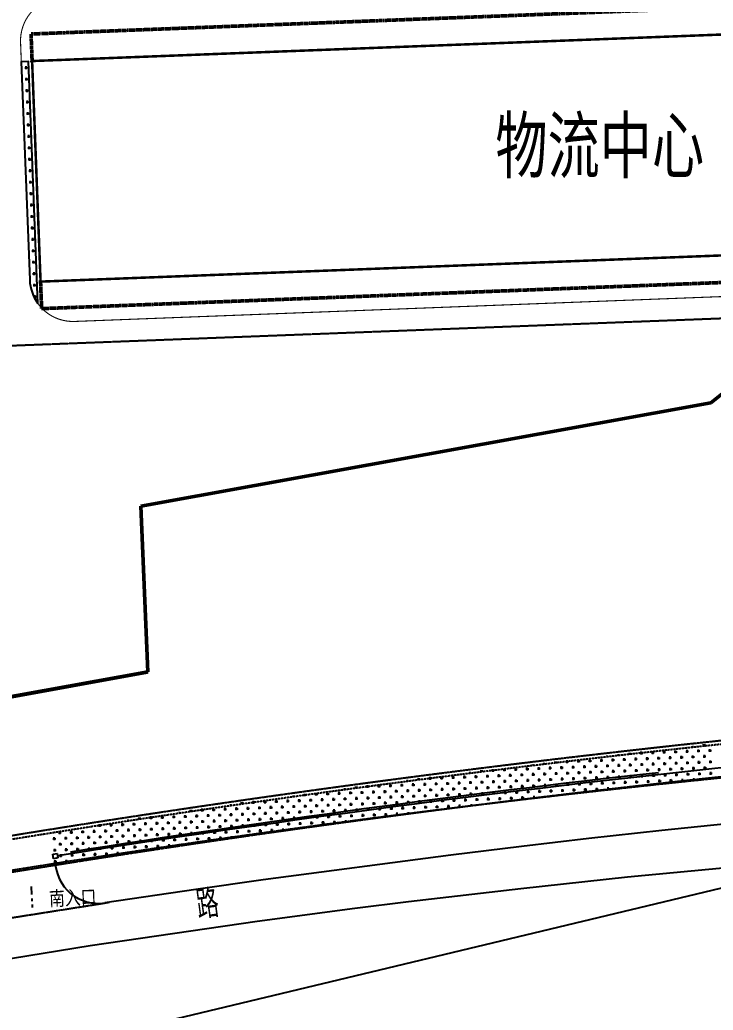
# Model space of a CAD drawing. Extents: x 60102 to 11003895, y 103457 to 3214550.
# Drawn here: x 10650390 to 10842610, y 2616263 to 2890856 of the extents above; entities that cross this region are included whole.
import ezdxf

# ---------------------------------------------------------------- set-up
doc = ezdxf.new("R2010")
doc.units = 0
doc.header["$LTSCALE"] = 10
for name, pattern in [('ACAD_ISO04W100', [30.5, 24, -3, 0.5, -3]), ('CENTER', [50.8, 31.75, -6.35, 6.35, -6.35]), ('DASH', [0.35, 0.25, -0.1])]:
    doc.linetypes.add(name, pattern=pattern)
doc.layers.get('0').update_dxf_attribs({"linetype": 'CONTINUOUS', "lineweight": 0})
for name, color, linetype in [('0-中心线', 1, 'CENTER'), ('0-围墙', 5, 'FENCELINE2'), ('0-已建建筑', 7, 'CONTINUOUS'), ('0-护坡', 47, 'CONTINUOUS'), ('0-文字', 7, 'CONTINUOUS'), ('0-新建建筑', 1, 'CONTINUOUS'), ('0-新建道路', 4, 'CONTINUOUS'), ('0-用地红线', 1, 'CENTER'), ('0-绿化', 3, 'CONTINUOUS'), ('0-绿化线', 86, 'CONTINUOUS'), ('0-道路', 4, 'CONTINUOUS'), ('01', 7, 'CONTINUOUS'), ('DIM_COOR', 3, 'CONTINUOUS'), ('TX-标注文字', 7, 'CONTINUOUS'), ('ZW-道路-缘石', 7, 'CONTINUOUS'), ('看线', 7, 'CONTINUOUS'), ('道路名称', 7, 'CONTINUOUS'), ('道路红线', 20, 'CONTINUOUS')]:
    doc.layers.add(name, color=color, linetype=linetype)
doc.styles.add('-黑体', font='', dxfattribs={"width": 0.8})
doc.styles.get("Standard").update_dxf_attribs({"font": 'isocp.shx', "width": 0.707, "height": 10, "bigfont": 'intecad.shx'})
doc.styles.get('-黑体').set_extended_font_data('SimHei')
doc.linetypes.add('FENCELINE2', pattern='A,0.25,-0.1,[132,ltypeshp.shx,S=0.1,R=0,X=-0.1,Y=0],-0.1,1', length=1.45)

msp = doc.modelspace()

# ---------------------------------------------------------------- hatches: boundary and pattern name
at = {"layer": '0-绿化'}
h = msp.add_hatch(dxfattribs=at)
h.set_pattern_fill('CROSS', color=0, scale=999.999997, angle=2.2, style=0)
h.set_pattern_definition([(2.2, (-47030209.2, -103389953.5), (1525.389227, 1647.270533), [793.749997, -2381.24999]), (92.2, (-47029797.3, -103390334.8), (-1647.270522, 1525.38924), [793.750003, -2381.25001])])
edge = h.paths.add_edge_path()
edge.add_line((10655380.802, 2812202.521), (10652803.704, 2879286.288))
edge.add_line((10652803.704, 2879286.288), (10650805.178, 2879209.512))
edge.add_line((10650805.178, 2879209.512), (10653127.641, 2818754.105))
edge.add_arc((10665118.796, 2819214.759), 12000, 182.19999988, 215.75730964)

# ---------------------------------------------------------------- linework, layer by layer
at = {"color": 0, "lineweight": 50}
for p, q in [((10841984.441, 2784620.638), (10872095.744, 2809152.734)), ((10683900.294, 2755971.972), (10841984.441, 2784620.638)), ((10685864.407, 2710046.266), (10683900.294, 2755971.972)), ((10409721.809, 2660644.942), (10685864.407, 2710046.266))]:
    msp.add_line(p, q, dxfattribs=at)
at = {"layer": '0-中心线', "color": 0, "linetype": 'ACAD_ISO04W100', "ltscale": 0.2}
msp.add_line((10647823.044, 2800537.046), (10951798.822, 2812214.618), dxfattribs=at)
at = {"layer": '0-围墙', "color": 0, "ltscale": 0.2}
msp.add_arc((11215445.247, -820012.356), 3522999.988, 95.561381835, 99.056913544, dxfattribs=at)
at = {"layer": '0-已建建筑', "color": 0, "linetype": 'Continuous'}
for p, q in [((10659501.956, 2659528.995), (10660760.051, 2659735.927)), ((10659708.888, 2658270.899), (10659501.956, 2659528.995)), ((10660966.983, 2658477.831), (10659708.888, 2658270.899)), ((10660760.051, 2659735.927), (10660966.983, 2658477.831))]:
    msp.add_line(p, q, dxfattribs=at)
at = {"layer": '0-护坡', "color": 0, "const_width": 0.01}
msp.add_lwpolyline([(10827407.669, 2682116.587, -0.0032698965), (10873245.673, 2686884.922), (10923073.83, 2734882.544), (10963290.254, 2758174.951), (10960695.098, 2825728.786)], format="xyb", dxfattribs=at)
at = {"layer": '0-护坡', "color": 0}
msp.add_arc((11218270.983, -822152.493), 3525999.988, 96.364418279, 99.037389254, dxfattribs=at)
at = {"layer": '0-文字', "color": 0}
for p, q in [((10653584.058, 2650573.596), (10653670.076, 2648334.506)), ((10653711.03, 2647268.426), (10653741.746, 2646468.865)), ((10653776.762, 2645557.366), (10653807.479, 2644757.805))]:
    msp.add_line(p, q, dxfattribs=at)
at = {"layer": '0-新建建筑', "color": 0, "linetype": 'DASH', "lineweight": 50, "ltscale": 15}
for points in [[(10653799.128, 2879424.602), (10653511.22, 2886919.074), (10939500.266, 2897905.665), (10939788.175, 2890411.193)], [(10656148.462, 2818269.711), (10656436.371, 2810775.24), (10942425.417, 2821761.83), (10942137.509, 2829256.302)]]:
    msp.add_lwpolyline(points, dxfattribs=at)
at = {"layer": '0-新建建筑', "color": 0, "lineweight": 50, "ltscale": 0.2, "const_width": 700}
msp.add_lwpolyline([(10653799.128, 2879424.602), (10939788.175, 2890411.193), (10942137.509, 2829256.302), (10656148.462, 2818269.711)], close=True, dxfattribs=at)
at = {"layer": '0-新建道路', "color": 0, "linetype": 'Continuous', "const_width": 300}
msp.add_lwpolyline([(10653127.641, 2818754.105, 0.4142135624), (10665579.449, 2807223.604), (10933581.763, 2817519.214, 0.4142135624), (10945112.264, 2829971.023), (10942582.124, 2895832.413, 0.4142135624), (10930130.316, 2907362.914), (10662128.003, 2897067.304, 0.4142135624), (10650597.501, 2884615.495), (10653127.641, 2818754.105)], format="xyb", dxfattribs=at)
at = {"layer": '0-新建道路', "color": 0, "linetype": 'Continuous', "lineweight": 70, "ltscale": 30, "const_width": 300}
for points in [[(10842079.91, 2784736.335), (10872240.291, 2809270.316), (10872240.291, 2809270.316), (10872240.291, 2809270.316)], [(10684094.984, 2756105.651), (10841984.441, 2784620.638), (10841984.441, 2784620.638), (10841984.441, 2784620.638)], [(10685864.407, 2710046.266), (10683900.294, 2755971.972), (10683900.294, 2755971.972), (10683900.294, 2755971.972)]]:
    msp.add_lwpolyline(points, dxfattribs=at)
at = {"layer": '0-新建道路', "color": 0, "linetype": 'DASH', "ltscale": 30, "const_width": 300}
for points in [[(10683995.761, 2756087.669), (10841984.441, 2784620.638), (10841984.441, 2784620.638), (10841984.441, 2784620.638)], [(10685768.938, 2709930.569), (10683995.761, 2756087.669), (10683995.761, 2756087.669), (10683995.761, 2756087.669)]]:
    msp.add_lwpolyline(points, dxfattribs=at)
at = {"layer": '0-新建道路', "color": 0, "linetype": 'DASH', "ltscale": 30}
for centre, radius, start, end in [((11215760.928, -822817.508), 3532322.556, 95.598764642, 98.895230231), ((11216110.68, -823412.217), 3532964.203, 98.89934277, 101.614975675)]:
    msp.add_arc(centre, radius, start, end, dxfattribs=at)
at = {"layer": '0-用地红线', "color": 0, "linetype": 'DASH', "ltscale": 20}
msp.add_arc((11215445.47, -820013.225), 3530499.988, 95.603747872, 101.615506521, dxfattribs=at)
at = {"layer": '0-用地红线', "color": 0, "linetype": 'ACAD_ISO04W100'}
msp.add_arc((11201689.267, -821709.845), 3520500, 95.325029942, 101.393307918, dxfattribs=at)
at = {"layer": '0-用地红线', "color": 0, "linetype": 'ACAD_ISO04W100', "ltscale": 0.2}
msp.add_arc((11215445.245, -820012.368), 3520500, 95.547228498, 101.615506475, dxfattribs=at)
at = {"layer": '0-绿化', "color": 0}
for p, q in [((10832222.888, 2687517.823), (10832192.418, 2688310.988)), ((10833748.277, 2689165.094), (10833746.937, 2689199.996)), ((10835395.548, 2687639.705), (10835365.078, 2688432.87)), ((10836920.937, 2689286.975), (10836911.108, 2689542.841)), ((10838568.208, 2687761.586), (10838537.737, 2688554.751)), ((10839681.779, 2689790.204), (10840474.944, 2689820.674)), ((10840093.597, 2689408.857), (10840075.389, 2689882.814)), ((10841329.05, 2688264.815), (10842122.215, 2688295.285)), ((10841740.867, 2687883.467), (10841710.397, 2688676.632)), ((10802143.561, 2684773.621), (10802113.091, 2685566.786)), ((10805316.221, 2684895.503), (10805285.751, 2685688.667)), ((10808488.881, 2685017.384), (10808458.41, 2685810.549)), ((10811249.723, 2685520.612), (10812042.888, 2685551.083)), ((10811661.54, 2685139.265), (10811631.07, 2685932.43)), ((10813186.93, 2686786.536), (10813182.515, 2686901.451)), ((10814422.383, 2685642.494), (10815215.547, 2685672.964)), ((10814834.2, 2685261.146), (10814803.73, 2686054.311)), ((10816359.589, 2686908.417), (10816345.968, 2687262.98)), ((10817595.042, 2685764.375), (10818388.207, 2685794.845)), ((10818006.86, 2685383.028), (10817976.39, 2686176.193)), ((10819120.431, 2687411.646), (10819913.596, 2687442.116)), ((10819532.249, 2687030.298), (10819509.532, 2687621.632)), ((10820767.702, 2685886.256), (10821560.867, 2685916.727)), ((10821179.52, 2685504.909), (10821149.049, 2686298.074)), ((10822293.091, 2687533.527), (10823086.256, 2687563.997)), ((10822704.909, 2687152.18), (10822674.439, 2687945.344)), ((10823940.362, 2686008.138), (10824733.527, 2686038.608)), ((10824352.179, 2685626.79), (10824321.709, 2686419.955)), ((10825465.751, 2687655.408), (10826258.916, 2687685.878)), ((10825877.569, 2687274.061), (10825847.098, 2688067.226)), ((10827113.022, 2686130.019), (10827906.186, 2686160.489)), ((10827524.839, 2685748.672), (10827494.369, 2686541.837)), ((10828638.411, 2687777.289), (10829431.576, 2687807.76)), ((10829050.228, 2687395.942), (10829019.758, 2688189.107)), ((10830285.681, 2686251.9), (10831078.846, 2686282.371)), ((10830697.499, 2685870.553), (10830667.029, 2686663.718)), ((10831811.07, 2687899.171), (10832604.235, 2687929.641)), ((10833458.341, 2686373.781), (10834251.506, 2686404.252)), ((10833870.159, 2685992.434), (10833839.688, 2686785.599)), ((10834983.73, 2688021.052), (10835776.895, 2688051.522)), ((10836631.001, 2686495.663), (10837424.166, 2686526.133)), ((10837042.818, 2686114.315), (10837012.348, 2686907.48)), ((10838156.39, 2688142.933), (10838949.555, 2688173.404)), ((10839803.661, 2686617.544), (10840596.825, 2686648.014)), ((10840215.478, 2686236.197), (10840185.008, 2687029.362)), ((10781170.396, 2682776.41), (10781963.561, 2682806.881)), ((10781582.213, 2682395.063), (10781554.062, 2683127.861)), ((10784343.056, 2682898.292), (10785136.22, 2682928.762)), ((10784754.873, 2682516.944), (10784724.403, 2683310.109)), ((10787515.715, 2683020.173), (10788308.88, 2683050.643)), ((10787927.533, 2682638.826), (10787897.063, 2683431.99)), ((10790688.375, 2683142.054), (10791481.54, 2683172.524)), ((10791100.193, 2682760.707), (10791069.722, 2683553.872)), ((10792625.582, 2684407.977), (10792622.762, 2684481.375)), ((10793861.035, 2683263.935), (10794654.2, 2683294.406)), ((10794272.852, 2682882.588), (10794242.382, 2683675.753)), ((10795798.242, 2684529.859), (10795785.497, 2684861.612)), ((10797033.695, 2683385.817), (10797826.859, 2683416.287)), ((10797445.512, 2683004.469), (10797415.042, 2683797.634)), ((10798559.084, 2685033.087), (10799352.249, 2685063.558)), ((10798970.901, 2684651.74), (10798948.342, 2685238.968)), ((10800206.354, 2683507.698), (10800999.519, 2683538.168)), ((10800618.172, 2683126.351), (10800587.702, 2683919.516)), ((10801731.744, 2685154.969), (10802524.908, 2685185.439)), ((10803379.014, 2683629.579), (10804172.179, 2683660.05)), ((10803790.832, 2683248.232), (10803760.361, 2684041.397)), ((10804904.403, 2685276.85), (10805697.568, 2685307.32)), ((10806551.674, 2683751.461), (10807344.839, 2683781.931)), ((10806963.491, 2683370.113), (10806933.021, 2684163.278)), ((10808077.063, 2685398.731), (10808870.228, 2685429.201)), ((10809724.334, 2683873.342), (10810517.498, 2683903.812)), ((10810136.151, 2683491.995), (10810105.681, 2684285.16)), ((10812896.993, 2683995.223), (10813690.158, 2684025.694)), ((10813308.811, 2683613.876), (10813278.341, 2684407.041)), ((10814956.081, 2682088.487), (10814925.611, 2682881.652)), ((10816069.653, 2684117.104), (10816862.818, 2684147.575)), ((10816481.471, 2683735.757), (10816451, 2684528.922)), ((10818128.741, 2682210.368), (10818098.271, 2683003.533)), ((10819242.313, 2684238.986), (10820035.478, 2684269.456)), ((10819654.13, 2683857.638), (10819623.66, 2684650.803)), ((10821301.401, 2682332.249), (10821270.931, 2683125.414)), ((10822414.973, 2684360.867), (10823208.137, 2684391.337)), ((10822826.79, 2683979.52), (10822796.32, 2684772.685)), ((10824062.243, 2682835.478), (10824855.408, 2682865.948)), ((10824474.061, 2682454.131), (10824443.59, 2683247.295)), ((10825587.632, 2684482.748), (10826380.797, 2684513.219)), ((10825999.45, 2684101.401), (10825968.98, 2684894.566)), ((10827234.903, 2682957.359), (10828028.068, 2682987.829)), ((10827646.72, 2682576.012), (10827616.25, 2683369.177)), ((10828760.292, 2684604.63), (10829553.457, 2684635.1)), ((10829172.11, 2684223.282), (10829141.639, 2685016.447)), ((10830407.563, 2683079.24), (10831200.727, 2683109.711)), ((10830819.38, 2682697.893), (10830788.91, 2683491.058)), ((10831932.952, 2684726.511), (10832726.117, 2684756.981)), ((10832344.769, 2684345.164), (10832314.299, 2685138.329)), ((10833580.222, 2683201.122), (10834373.387, 2683231.592)), ((10833992.04, 2682819.774), (10833961.57, 2683612.939)), ((10835105.612, 2684848.392), (10835898.776, 2684878.863)), ((10835517.429, 2684467.045), (10835486.959, 2685260.21)), ((10836752.882, 2683323.003), (10837546.047, 2683353.473)), ((10837164.7, 2682941.656), (10837134.229, 2683734.821)), ((10838278.271, 2684970.274), (10839071.436, 2685000.744)), ((10838690.089, 2684588.926), (10838659.619, 2685382.091)), ((10839925.542, 2683444.884), (10840718.707, 2683475.355)), ((10840337.359, 2683063.537), (10840306.889, 2683856.702)), ((10841450.931, 2685092.155), (10842244.096, 2685122.625)), ((10841862.749, 2684710.808), (10841832.278, 2685503.972)), ((10757848.206, 2679894.623), (10757839.989, 2680108.522)), ((10760609.048, 2680397.852), (10761402.213, 2680428.322)), ((10761020.866, 2680016.505), (10761001.505, 2680520.48)), ((10763781.708, 2680519.733), (10764574.873, 2680550.204)), ((10764193.525, 2680138.386), (10764163.132, 2680929.55)), ((10766954.368, 2680641.615), (10767747.533, 2680672.085)), ((10767366.185, 2680260.267), (10767335.715, 2681053.432)), ((10770127.027, 2680763.496), (10770920.192, 2680793.966)), ((10770538.845, 2680382.149), (10770508.375, 2681175.313)), ((10773299.687, 2680885.377), (10774092.852, 2680915.847)), ((10773711.505, 2680504.03), (10773681.034, 2681297.195)), ((10775236.894, 2682151.3), (10775229.7, 2682338.571)), ((10776472.347, 2681007.258), (10777265.512, 2681037.729)), ((10776884.164, 2680625.911), (10776853.694, 2681419.076)), ((10777997.736, 2682654.529), (10778790.901, 2682684.999)), ((10778409.554, 2682273.182), (10778391.826, 2682734.657)), ((10779645.007, 2681129.14), (10780438.172, 2681159.61)), ((10780056.824, 2680747.792), (10780026.354, 2681540.957)), ((10782817.666, 2681251.021), (10783610.831, 2681281.491)), ((10783229.484, 2680869.674), (10783199.014, 2681662.839)), ((10784876.754, 2679344.284), (10784846.284, 2680137.449)), ((10785990.326, 2681372.902), (10786783.491, 2681403.373)), ((10786402.144, 2680991.555), (10786371.673, 2681784.72)), ((10788049.414, 2679466.166), (10788018.944, 2680259.331)), ((10789162.986, 2681494.784), (10789956.151, 2681525.254)), ((10789574.803, 2681113.436), (10789544.333, 2681906.601)), ((10791222.074, 2679588.047), (10791191.604, 2680381.212)), ((10792335.646, 2681616.665), (10793128.811, 2681647.135)), ((10792747.463, 2681235.318), (10792716.993, 2682028.483)), ((10793982.916, 2680091.276), (10794776.081, 2680121.746)), ((10794394.734, 2679709.928), (10794364.263, 2680503.093)), ((10795508.305, 2681738.546), (10796301.47, 2681769.017)), ((10795920.123, 2681357.199), (10795889.653, 2682150.364)), ((10797155.576, 2680213.157), (10797948.741, 2680243.627)), ((10797567.393, 2679831.81), (10797536.923, 2680624.975)), ((10798680.965, 2681860.427), (10799474.13, 2681890.898)), ((10799092.783, 2681479.08), (10799062.312, 2682272.245)), ((10800328.236, 2680335.038), (10801121.401, 2680365.509)), ((10800740.053, 2679953.691), (10800709.583, 2680746.856)), ((10801853.625, 2681982.309), (10802646.79, 2682012.779)), ((10802265.442, 2681600.961), (10802234.972, 2682394.126)), ((10803500.895, 2680456.92), (10804294.06, 2680487.39)), ((10803912.713, 2680075.572), (10803882.243, 2680868.737)), ((10805026.285, 2682104.19), (10805819.449, 2682134.66)), ((10805438.102, 2681722.843), (10805407.632, 2682516.008)), ((10806673.555, 2680578.801), (10807466.72, 2680609.271)), ((10807085.373, 2680197.454), (10807054.902, 2680990.618)), ((10808198.944, 2682226.071), (10808992.109, 2682256.542)), ((10808610.762, 2681844.724), (10808580.292, 2682637.889)), ((10809846.215, 2680700.682), (10810639.38, 2680731.152)), ((10810258.032, 2680319.335), (10810227.562, 2681112.5)), ((10811371.604, 2682347.953), (10812164.769, 2682378.423)), ((10811783.422, 2681966.605), (10811752.951, 2682759.77)), ((10813018.875, 2680822.563), (10813812.04, 2680853.034)), ((10813430.692, 2680441.216), (10813400.222, 2681234.381)), ((10814544.264, 2682469.834), (10815337.429, 2682500.304)), ((10816191.534, 2680944.445), (10816984.699, 2680974.915)), ((10816603.352, 2680563.097), (10816572.882, 2681356.262)), ((10817716.924, 2682591.715), (10818510.088, 2682622.186)), ((10819364.194, 2681066.326), (10820157.359, 2681096.796)), ((10819776.012, 2680684.979), (10819745.541, 2681478.144)), ((10820889.583, 2682713.597), (10821682.748, 2682744.067)), ((10822536.854, 2681188.207), (10823330.019, 2681218.678)), ((10822948.671, 2680806.86), (10822918.201, 2681600.025)), ((10824595.942, 2679281.471), (10824565.472, 2680074.636)), ((10825709.514, 2681310.089), (10826502.679, 2681340.559)), ((10826121.331, 2680928.741), (10826090.861, 2681721.906)), ((10827765.689, 2679479.165), (10827738.131, 2680196.517)), ((10828882.173, 2681431.97), (10829675.338, 2681462.44)), ((10829293.991, 2681050.623), (10829263.521, 2681843.788)), ((10830929.679, 2679826.723), (10830910.791, 2680318.398)), ((10832054.833, 2681553.851), (10832847.998, 2681584.321)), ((10832466.651, 2681172.504), (10832436.18, 2681965.669)), ((10834093.67, 2680174.281), (10834083.451, 2680440.28)), ((10835227.493, 2681675.732), (10836020.658, 2681706.203)), ((10835639.31, 2681294.385), (10835608.84, 2682087.55)), ((10837257.66, 2680521.839), (10837256.111, 2680562.161)), ((10838400.153, 2681797.614), (10839193.318, 2681828.084)), ((10838811.97, 2681416.266), (10838781.5, 2682209.431)), ((10841572.812, 2681919.495), (10842365.977, 2681949.965)), ((10841984.63, 2681538.148), (10841954.16, 2682331.313)), ((10740459.518, 2677637.946), (10740453.634, 2677791.113)), ((10743220.36, 2678141.175), (10744013.525, 2678171.645)), ((10743632.178, 2677759.828), (10743614.54, 2678218.964)), ((10746393.02, 2678263.056), (10747186.185, 2678293.527)), ((10746804.837, 2677881.709), (10746775.556, 2678643.923)), ((10749565.68, 2678384.938), (10750358.845, 2678415.408)), ((10749977.497, 2678003.59), (10749947.027, 2678796.755)), ((10752738.339, 2678506.819), (10753531.504, 2678537.289)), ((10753150.157, 2678125.472), (10753119.687, 2678918.636)), ((10754797.428, 2676600.082), (10754766.957, 2677393.247)), ((10755910.999, 2678628.7), (10756704.164, 2678659.17)), ((10756322.817, 2678247.353), (10756292.346, 2679040.518)), ((10757970.087, 2676721.964), (10757939.617, 2677515.129)), ((10759083.659, 2678750.581), (10759876.824, 2678781.052)), ((10759495.476, 2678369.234), (10759465.006, 2679162.399)), ((10761142.747, 2676843.845), (10761112.277, 2677637.01)), ((10762256.319, 2678872.463), (10763049.484, 2678902.933)), ((10762668.136, 2678491.115), (10762637.666, 2679284.28)), ((10763903.589, 2677347.073), (10764696.754, 2677377.544)), ((10764315.407, 2676965.726), (10764284.936, 2677758.891)), ((10765428.978, 2678994.344), (10766222.143, 2679024.814)), ((10765840.796, 2678612.997), (10765810.326, 2679406.162)), ((10767076.249, 2677468.955), (10767869.414, 2677499.425)), ((10767488.066, 2677087.607), (10767457.596, 2677880.772)), ((10768601.638, 2679116.225), (10769394.803, 2679146.696)), ((10769013.456, 2678734.878), (10768982.985, 2679528.043)), ((10770248.909, 2677590.836), (10771042.074, 2677621.306)), ((10770660.726, 2677209.489), (10770630.256, 2678002.654)), ((10771774.298, 2679238.107), (10772567.463, 2679268.577)), ((10772186.115, 2678856.759), (10772155.645, 2679649.924)), ((10773421.568, 2677712.717), (10774214.733, 2677743.188)), ((10773833.386, 2677331.37), (10773802.916, 2678124.535)), ((10774946.958, 2679359.988), (10775740.123, 2679390.458)), ((10775358.775, 2678978.641), (10775328.305, 2679771.806)), ((10776594.228, 2677834.599), (10777387.393, 2677865.069)), ((10777006.046, 2677453.251), (10776975.575, 2678246.416)), ((10778119.617, 2679481.869), (10778912.782, 2679512.34)), ((10778531.435, 2679100.522), (10778500.965, 2679893.687)), ((10779766.888, 2677956.48), (10780560.053, 2677986.95)), ((10780178.705, 2677575.133), (10780148.235, 2678368.298)), ((10781292.277, 2679603.75), (10782085.442, 2679634.221)), ((10781704.095, 2679222.403), (10781673.624, 2680015.568)), ((10782939.548, 2678078.361), (10783732.713, 2678108.832)), ((10783351.365, 2677697.014), (10783320.895, 2678490.179)), ((10784464.937, 2679725.632), (10785258.102, 2679756.102)), ((10786112.207, 2678200.243), (10786905.372, 2678230.713)), ((10786524.025, 2677818.895), (10786493.555, 2678612.06)), ((10787637.597, 2679847.513), (10788430.762, 2679877.983)), ((10789284.867, 2678322.124), (10790078.032, 2678352.594)), ((10789696.685, 2677940.777), (10789666.214, 2678733.941)), ((10790810.256, 2679969.394), (10791603.421, 2679999.865)), ((10792457.527, 2678444.005), (10793250.692, 2678474.475)), ((10792869.344, 2678062.658), (10792838.874, 2678855.823)), ((10794516.615, 2676537.269), (10794486.145, 2677330.434)), ((10795630.187, 2678565.886), (10796423.352, 2678596.357)), ((10796042.004, 2678184.539), (10796011.534, 2678977.704)), ((10797689.275, 2676659.15), (10797658.804, 2677452.315)), ((10798802.846, 2678687.768), (10799596.011, 2678718.238)), ((10799214.664, 2678306.42), (10799184.194, 2679099.585)), ((10800861.935, 2676781.031), (10800831.464, 2677574.196)), ((10801975.506, 2678809.649), (10802768.671, 2678840.119)), ((10802387.324, 2678428.302), (10802356.853, 2679221.467)), ((10803622.777, 2677284.26), (10804415.942, 2677314.73)), ((10804034.594, 2676902.912), (10804004.124, 2677696.077)), ((10805148.166, 2678931.53), (10805941.331, 2678962.001)), ((10805559.983, 2678550.183), (10805529.513, 2679343.348)), ((10806795.436, 2677406.141), (10807588.601, 2677436.611)), ((10807203.341, 2677126.649), (10807176.784, 2677817.959)), ((10808320.826, 2679053.412), (10809113.991, 2679083.882)), ((10808732.643, 2678672.064), (10808702.173, 2679465.229)), ((10809968.096, 2677528.022), (10810761.261, 2677558.493)), ((10810366.568, 2677494.074), (10810349.443, 2677939.84)), ((10811493.485, 2679175.293), (10812286.65, 2679205.763)), ((10811905.303, 2678793.946), (10811874.833, 2679587.111)), ((10813529.795, 2677861.499), (10813522.103, 2678061.721)), ((10814666.145, 2679297.174), (10815459.31, 2679327.644)), ((10815077.963, 2678915.827), (10815047.492, 2679708.992)), ((10817838.805, 2679419.055), (10818631.97, 2679449.526)), ((10818250.622, 2679037.708), (10818220.152, 2679830.873)), ((10821011.465, 2679540.937), (10821804.63, 2679571.407)), ((10821423.282, 2679159.589), (10821392.812, 2679952.754)), ((10824184.124, 2679662.818), (10824977.289, 2679693.288)), ((10827356.784, 2679784.699), (10828149.949, 2679815.17)), ((10830529.444, 2679906.581), (10831322.609, 2679937.051)), ((10723070.83, 2675381.269), (10723070.64, 2675386.222)), ((10724718.101, 2673855.88), (10724687.63, 2674649.045)), ((10726243.49, 2675503.151), (10726230.934, 2675829.988)), ((10727890.76, 2673977.761), (10727860.29, 2674770.926)), ((10729004.332, 2676006.379), (10729797.497, 2676036.85)), ((10729416.15, 2675625.032), (10729391.339, 2676270.858)), ((10731063.42, 2674099.643), (10731032.95, 2674892.808)), ((10732176.992, 2676128.261), (10732970.157, 2676158.731)), ((10732588.809, 2675746.913), (10732558.339, 2676540.078)), ((10733824.262, 2674602.871), (10734617.427, 2674633.342)), ((10734236.08, 2674221.524), (10734205.609, 2675014.689)), ((10735349.651, 2676250.142), (10736142.816, 2676280.612)), ((10735761.469, 2675868.795), (10735730.999, 2676661.959)), ((10736996.922, 2674724.753), (10737790.087, 2674755.223)), ((10737408.74, 2674343.405), (10737378.269, 2675136.57)), ((10738522.311, 2676372.023), (10739315.476, 2676402.493)), ((10738934.129, 2675990.676), (10738903.658, 2676783.841)), ((10740169.582, 2674846.634), (10740962.747, 2674877.104)), ((10740581.399, 2674465.287), (10740550.929, 2675258.452)), ((10741694.971, 2676493.904), (10742488.136, 2676524.375)), ((10742106.789, 2676112.557), (10742076.318, 2676905.722)), ((10743342.241, 2674968.515), (10744135.406, 2674998.986)), ((10743754.059, 2674587.168), (10743723.589, 2675380.333)), ((10744867.631, 2676615.786), (10745660.796, 2676646.256)), ((10745279.448, 2676234.438), (10745248.978, 2677027.603)), ((10746514.901, 2675090.396), (10747308.066, 2675120.867)), ((10746926.719, 2674709.049), (10746896.248, 2675502.214)), ((10748040.29, 2676737.667), (10748833.455, 2676768.137)), ((10748452.108, 2676356.32), (10748421.638, 2677149.485)), ((10749687.561, 2675212.278), (10750480.726, 2675242.748)), ((10750099.379, 2674830.93), (10750068.908, 2675624.095)), ((10751212.95, 2676859.548), (10752006.115, 2676890.019)), ((10751624.768, 2676478.201), (10751594.297, 2677271.366)), ((10752860.221, 2675334.159), (10753653.386, 2675364.629)), ((10753272.038, 2674952.812), (10753241.568, 2675745.977)), ((10754385.61, 2676981.43), (10755178.775, 2677011.9)), ((10756032.88, 2675456.04), (10756826.045, 2675486.511)), ((10756444.698, 2675074.693), (10756414.228, 2675867.858)), ((10757558.27, 2677103.311), (10758351.435, 2677133.781)), ((10759205.54, 2675577.922), (10759998.705, 2675608.392)), ((10759617.358, 2675196.574), (10759586.887, 2675989.739)), ((10760730.929, 2677225.192), (10761524.094, 2677255.663)), ((10762378.2, 2675699.803), (10763171.365, 2675730.273)), ((10762790.018, 2675318.456), (10762759.547, 2676111.621)), ((10764437.288, 2673793.066), (10764406.818, 2674586.231)), ((10765550.86, 2675821.684), (10766344.025, 2675852.155)), ((10765962.677, 2675440.337), (10765932.207, 2676233.502)), ((10767609.948, 2673914.948), (10767579.477, 2674708.113)), ((10768723.519, 2675943.566), (10769516.684, 2675974.036)), ((10769135.337, 2675562.218), (10769104.867, 2676355.383)), ((10770782.608, 2674036.829), (10770752.137, 2674829.994)), ((10771896.179, 2676065.447), (10772689.344, 2676095.917)), ((10772307.997, 2675684.1), (10772277.526, 2676477.264)), ((10773543.45, 2674540.058), (10774336.615, 2674570.528)), ((10773955.267, 2674158.71), (10773924.797, 2674951.875)), ((10775068.839, 2676187.328), (10775862.004, 2676217.798)), ((10775480.657, 2675805.981), (10775450.186, 2676599.146)), ((10776716.109, 2674661.939), (10777509.274, 2674692.409)), ((10777127.927, 2674280.592), (10777097.457, 2675073.757)), ((10778241.499, 2676309.209), (10779034.664, 2676339.68)), ((10778653.316, 2675927.862), (10778622.846, 2676721.027)), ((10779888.769, 2674783.82), (10780681.934, 2674814.291)), ((10780300.587, 2674402.473), (10780270.116, 2675195.638)), ((10781414.158, 2676431.091), (10782207.323, 2676461.561)), ((10781825.976, 2676049.743), (10781795.506, 2676842.908)), ((10783061.429, 2674905.701), (10783854.594, 2674936.172)), ((10783473.247, 2674524.354), (10783442.776, 2675317.519)), ((10784586.818, 2676552.972), (10785379.983, 2676583.442)), ((10784998.636, 2676171.625), (10784968.165, 2676964.79)), ((10786234.089, 2675027.583), (10787027.254, 2675058.053)), ((10786645.132, 2674666.402), (10786615.436, 2675439.4)), ((10787759.478, 2676674.853), (10788552.643, 2676705.324)), ((10788171.296, 2676293.506), (10788140.825, 2677086.671)), ((10789406.748, 2675149.464), (10790199.913, 2675179.934)), ((10789807.479, 2675056.717), (10789788.096, 2675561.282)), ((10790932.138, 2676796.735), (10791725.303, 2676827.205)), ((10791343.955, 2676415.387), (10791313.485, 2677208.552)), ((10792969.827, 2675447.031), (10792960.755, 2675683.163)), ((10794104.797, 2676918.616), (10794897.962, 2676949.086)), ((10797277.457, 2677040.497), (10798070.622, 2677070.967)), ((10800450.117, 2677162.378), (10801243.282, 2677192.849)), ((10700984.093, 2671355.441), (10700953.623, 2672148.605)), ((10703744.935, 2671858.669), (10704538.1, 2671889.139)), ((10704156.753, 2671477.322), (10704126.282, 2672270.487)), ((10706917.595, 2671980.55), (10707710.76, 2672011.021)), ((10707329.413, 2671599.203), (10707298.942, 2672392.368)), ((10708854.802, 2673246.474), (10708850.693, 2673353.424)), ((10710090.255, 2672102.432), (10710883.42, 2672132.902)), ((10710502.072, 2671721.084), (10710471.602, 2672514.249)), ((10711615.644, 2673749.702), (10712408.809, 2673780.173)), ((10712027.462, 2673368.355), (10712010.486, 2673810.229)), ((10713262.914, 2672224.313), (10714056.079, 2672254.783)), ((10713674.732, 2671842.966), (10713644.262, 2672636.131)), ((10714788.304, 2673871.584), (10715581.469, 2673902.054)), ((10715200.121, 2673490.236), (10715170.391, 2674264.135)), ((10716435.574, 2672346.194), (10717228.739, 2672376.665)), ((10716847.392, 2671964.847), (10716816.921, 2672758.012)), ((10717960.963, 2673993.465), (10718754.128, 2674023.935)), ((10718372.781, 2673612.118), (10718342.311, 2674405.282)), ((10719608.234, 2672468.076), (10720401.399, 2672498.546)), ((10720020.052, 2672086.728), (10719989.581, 2672879.893)), ((10721133.623, 2674115.346), (10721926.788, 2674145.816)), ((10721545.441, 2673733.999), (10721514.97, 2674527.164)), ((10722780.894, 2672589.957), (10723574.059, 2672620.427)), ((10723192.711, 2672208.61), (10723162.241, 2673001.775)), ((10724306.283, 2674237.227), (10725099.448, 2674267.698)), ((10725953.553, 2672711.838), (10726746.718, 2672742.309)), ((10726365.371, 2672330.491), (10726334.901, 2673123.656)), ((10727478.943, 2674359.109), (10728272.108, 2674389.579)), ((10729126.213, 2672833.719), (10729919.378, 2672864.19)), ((10729538.031, 2672452.372), (10729507.56, 2673245.537)), ((10730651.602, 2674480.99), (10731444.767, 2674511.46)), ((10732298.873, 2672955.601), (10733092.038, 2672986.071)), ((10732710.691, 2672574.253), (10732680.22, 2673367.418)), ((10734357.961, 2671048.864), (10734327.491, 2671842.029)), ((10735471.533, 2673077.482), (10736264.698, 2673107.952)), ((10735883.35, 2672696.135), (10735852.88, 2673489.3)), ((10737530.621, 2671170.746), (10737500.151, 2671963.91)), ((10738644.192, 2673199.363), (10739437.357, 2673229.834)), ((10739056.01, 2672818.016), (10739025.54, 2673611.181)), ((10740703.281, 2671292.627), (10740672.81, 2672085.792)), ((10741816.852, 2673321.245), (10742610.017, 2673351.715)), ((10742228.67, 2672939.897), (10742198.199, 2673733.062)), ((10743464.123, 2671795.855), (10744257.288, 2671826.326)), ((10743875.94, 2671414.508), (10743845.47, 2672207.673)), ((10744989.512, 2673443.126), (10745782.677, 2673473.596)), ((10745401.33, 2673061.779), (10745370.859, 2673854.944)), ((10746636.782, 2671917.737), (10747429.947, 2671948.207)), ((10747048.6, 2671536.389), (10747018.13, 2672329.554)), ((10748162.172, 2673565.007), (10748955.337, 2673595.478)), ((10748573.989, 2673183.66), (10748543.519, 2673976.825)), ((10749809.442, 2672039.618), (10750602.607, 2672070.088)), ((10750221.26, 2671658.271), (10750190.789, 2672451.436)), ((10751334.831, 2673686.889), (10752127.996, 2673717.359)), ((10751746.649, 2673305.541), (10751716.179, 2674098.706)), ((10752982.102, 2672161.499), (10753775.267, 2672191.97)), ((10753393.92, 2671780.152), (10753363.449, 2672573.317)), ((10754507.491, 2673808.77), (10755300.656, 2673839.24)), ((10754919.309, 2673427.423), (10754888.838, 2674220.587)), ((10756154.762, 2672283.381), (10756947.927, 2672313.851)), ((10756566.579, 2671902.033), (10756536.109, 2672695.198)), ((10757680.151, 2673930.651), (10758473.316, 2673961.121)), ((10758091.969, 2673549.304), (10758061.498, 2674342.469)), ((10759327.421, 2672405.262), (10760120.586, 2672435.732)), ((10759739.239, 2672023.915), (10759708.769, 2672817.08)), ((10760852.811, 2674052.532), (10761645.976, 2674083.003)), ((10761264.628, 2673671.185), (10761234.158, 2674464.35)), ((10762500.081, 2672527.143), (10763293.246, 2672557.614)), ((10762911.899, 2672145.796), (10762881.428, 2672938.961)), ((10764025.47, 2674174.414), (10764818.635, 2674204.884)), ((10765672.741, 2672649.024), (10766465.906, 2672679.495)), ((10766084.559, 2672267.677), (10766054.088, 2673060.842)), ((10767198.13, 2674296.295), (10767991.295, 2674326.765)), ((10768845.401, 2672770.906), (10769638.566, 2672801.376)), ((10769252.84, 2672503.524), (10769226.748, 2673182.723)), ((10770370.79, 2674418.176), (10771163.955, 2674448.647)), ((10772018.06, 2672892.787), (10772391.44, 2672907.131)), ((10772414.567, 2672909.985), (10772399.408, 2673304.605)), ((10775576.915, 2673300.3), (10775572.067, 2673426.486)), ((10680422.745, 2668976.882), (10680417.571, 2669111.577)), ((10683183.587, 2669480.111), (10683976.752, 2669510.581)), ((10683595.405, 2669098.764), (10683576.36, 2669594.512)), ((10686356.247, 2669601.992), (10687149.412, 2669632.462)), ((10686768.065, 2669220.645), (10686737.595, 2670013.81)), ((10689528.907, 2669723.873), (10690322.072, 2669754.344)), ((10689940.725, 2669342.526), (10689910.254, 2670135.691)), ((10692701.567, 2669845.755), (10693494.732, 2669876.225)), ((10693113.384, 2669464.407), (10693082.914, 2670257.572)), ((10694638.774, 2671111.678), (10694633.003, 2671261.901)), ((10695874.226, 2669967.636), (10696667.391, 2669998.106)), ((10696286.044, 2669586.289), (10696255.574, 2670379.454)), ((10697399.616, 2671614.907), (10698192.781, 2671645.377)), ((10697811.433, 2671233.559), (10697792.294, 2671731.763)), ((10699046.886, 2670089.517), (10699840.051, 2670119.988)), ((10699458.704, 2669708.17), (10699428.234, 2670501.335)), ((10700572.275, 2671736.788), (10701365.44, 2671767.258)), ((10702219.546, 2670211.399), (10703012.711, 2670241.869)), ((10702631.364, 2669830.051), (10702600.893, 2670623.216)), ((10704278.634, 2668304.662), (10704248.164, 2669097.827)), ((10705392.206, 2670333.28), (10706185.371, 2670363.75)), ((10705804.023, 2669951.933), (10705773.553, 2670745.098)), ((10707451.294, 2668426.543), (10707420.824, 2669219.708)), ((10708564.865, 2670455.161), (10709358.03, 2670485.632)), ((10708976.683, 2670073.814), (10708946.213, 2670866.979)), ((10710623.954, 2668548.425), (10710593.483, 2669341.59)), ((10711737.525, 2670577.042), (10712530.69, 2670607.513)), ((10712149.343, 2670195.695), (10712118.873, 2670988.86)), ((10713384.796, 2669051.653), (10714177.961, 2669082.124)), ((10713796.613, 2668670.306), (10713766.143, 2669463.471)), ((10714910.185, 2670698.924), (10715703.35, 2670729.394)), ((10715322.003, 2670317.576), (10715291.532, 2671110.741)), ((10716557.455, 2669173.535), (10717350.62, 2669204.005)), ((10716969.273, 2668792.187), (10716938.803, 2669585.352)), ((10718082.845, 2670820.805), (10718876.01, 2670851.275)), ((10718494.662, 2670439.458), (10718464.192, 2671232.623)), ((10719730.115, 2669295.416), (10720523.28, 2669325.886)), ((10720141.933, 2668914.069), (10720111.463, 2669707.233)), ((10721255.504, 2670942.686), (10722048.669, 2670973.157)), ((10721667.322, 2670561.339), (10721636.852, 2671354.504)), ((10722902.775, 2669417.297), (10723695.94, 2669447.767)), ((10723314.593, 2669035.95), (10723284.122, 2669829.115)), ((10724428.164, 2671064.568), (10725221.329, 2671095.038)), ((10724839.982, 2670683.22), (10724809.512, 2671476.385)), ((10726075.435, 2669539.178), (10726868.6, 2669569.649)), ((10726487.252, 2669157.831), (10726456.782, 2669950.996)), ((10727600.824, 2671186.449), (10728393.989, 2671216.919)), ((10728012.642, 2670805.102), (10727982.171, 2671598.267)), ((10729248.094, 2669661.06), (10730041.259, 2669691.53)), ((10729659.912, 2669279.712), (10729629.442, 2670072.877)), ((10730773.484, 2671308.33), (10731566.649, 2671338.801)), ((10731185.301, 2670926.983), (10731154.831, 2671720.148)), ((10732420.754, 2669782.941), (10733213.919, 2669813.411)), ((10732832.572, 2669401.594), (10732802.102, 2670194.759)), ((10733946.143, 2671430.212), (10734739.308, 2671460.682)), ((10735593.414, 2669904.822), (10736386.579, 2669935.293)), ((10736005.232, 2669523.475), (10735974.761, 2670316.64)), ((10737118.803, 2671552.093), (10737911.968, 2671582.563)), ((10738766.074, 2670026.704), (10739559.239, 2670057.174)), ((10739177.891, 2669645.356), (10739147.421, 2670438.521)), ((10740291.463, 2671673.974), (10741084.628, 2671704.444)), ((10741938.733, 2670148.585), (10742731.898, 2670179.055)), ((10742350.551, 2669767.238), (10742320.081, 2670560.403)), ((10745111.393, 2670270.466), (10745904.558, 2670300.937)), ((10745523.211, 2669889.119), (10745492.741, 2670682.284)), ((10748284.053, 2670392.347), (10749077.218, 2670422.818)), ((10748695.871, 2670011), (10748665.4, 2670804.165)), ((10751456.713, 2670514.229), (10752249.878, 2670544.699)), ((10751864.579, 2670235.742), (10751838.06, 2670926.046)), ((10754629.372, 2670636.11), (10754931.636, 2670647.722)), ((10755025.609, 2670660.345), (10755010.72, 2671047.928)), ((10758187.156, 2671071.507), (10758183.38, 2671169.809)), ((10672140.219, 2667467.196), (10672933.384, 2667497.667)), ((10672552.037, 2667085.849), (10672521.566, 2667879.014)), ((10674199.307, 2665560.46), (10674168.837, 2666353.625)), ((10675312.879, 2667589.078), (10676106.044, 2667619.548)), ((10675724.696, 2667207.73), (10675694.226, 2668000.895)), ((10677371.967, 2665682.341), (10677341.497, 2666475.506)), ((10678485.538, 2667710.959), (10679278.703, 2667741.429)), ((10678897.356, 2667329.612), (10678866.886, 2668122.777)), ((10680544.627, 2665804.222), (10680514.156, 2666597.387)), ((10681658.198, 2667832.84), (10682451.363, 2667863.311)), ((10682070.016, 2667451.493), (10682039.546, 2668244.658)), ((10683305.469, 2666307.451), (10684098.634, 2666337.921)), ((10683717.286, 2665926.104), (10683686.816, 2666719.269)), ((10684830.858, 2667954.722), (10685624.023, 2667985.192)), ((10685242.676, 2667573.374), (10685212.205, 2668366.539)), ((10686478.129, 2666429.332), (10687271.293, 2666459.803)), ((10686889.946, 2666047.985), (10686859.476, 2666841.15)), ((10688003.518, 2668076.603), (10688796.683, 2668107.073)), ((10688415.335, 2667695.256), (10688384.865, 2668488.421)), ((10689650.788, 2666551.214), (10690443.953, 2666581.684)), ((10690062.606, 2666169.866), (10690032.136, 2666963.031)), ((10691176.177, 2668198.484), (10691969.342, 2668228.955)), ((10691587.995, 2667817.137), (10691557.525, 2668610.302)), ((10692823.448, 2666673.095), (10693616.613, 2666703.565)), ((10693235.266, 2666291.748), (10693204.795, 2667084.913)), ((10694348.837, 2668320.365), (10695142.002, 2668350.836)), ((10694760.655, 2667939.018), (10694730.185, 2668732.183)), ((10695996.108, 2666794.976), (10696789.273, 2666825.447)), ((10696407.925, 2666413.629), (10696377.455, 2667206.794)), ((10697521.497, 2668442.247), (10698314.662, 2668472.717)), ((10697933.315, 2668060.899), (10697902.844, 2668854.064)), ((10699168.768, 2666916.858), (10699961.932, 2666947.328)), ((10699580.585, 2666535.51), (10699550.115, 2667328.675)), ((10700694.157, 2668564.128), (10701487.322, 2668594.598)), ((10701105.974, 2668182.781), (10701075.504, 2668975.946)), ((10702341.427, 2667038.739), (10703134.592, 2667069.209)), ((10702753.245, 2666657.392), (10702722.775, 2667450.556)), ((10703866.816, 2668686.009), (10704659.981, 2668716.48)), ((10705514.087, 2667160.62), (10706307.252, 2667191.09)), ((10705925.905, 2666779.273), (10705895.434, 2667572.438)), ((10707039.476, 2668807.891), (10707832.641, 2668838.361)), ((10708686.747, 2667282.501), (10709479.912, 2667312.972)), ((10709098.564, 2666901.154), (10709068.094, 2667694.319)), ((10710212.136, 2668929.772), (10711005.301, 2668960.242)), ((10711859.407, 2667404.383), (10712652.571, 2667434.853)), ((10712271.224, 2667023.035), (10712240.754, 2667816.2)), ((10715032.066, 2667526.264), (10715825.231, 2667556.734)), ((10715443.884, 2667144.917), (10715413.414, 2667938.082)), ((10717091.154, 2665619.527), (10717060.684, 2666412.692)), ((10718204.726, 2667648.145), (10718997.891, 2667678.616)), ((10718616.544, 2667266.798), (10718586.073, 2668059.963)), ((10720257.884, 2665895.782), (10720233.344, 2666534.574)), ((10721377.386, 2667770.027), (10722170.551, 2667800.497)), ((10721789.203, 2667388.679), (10721758.733, 2668181.844)), ((10723418.137, 2666340.623), (10723406.004, 2666656.455)), ((10724550.045, 2667891.908), (10725343.21, 2667922.378)), ((10724961.863, 2667510.561), (10724931.393, 2668303.726)), ((10727722.705, 2668013.789), (10728515.87, 2668044.26)), ((10728134.523, 2667632.442), (10728104.053, 2668425.607)), ((10730895.365, 2668135.67), (10731688.53, 2668166.141)), ((10731307.183, 2667754.323), (10731276.712, 2668547.488)), ((10734068.025, 2668257.552), (10734861.19, 2668288.022)), ((10734479.632, 2667881.687), (10734449.372, 2668669.369)), ((10737240.684, 2668379.433), (10738033.849, 2668409.903)), ((10737640.059, 2668321.992), (10737622.032, 2668791.251)), ((10740800.972, 2668749.634), (10740794.692, 2668913.132)), ((10659571.461, 2663807.011), (10660364.626, 2663837.482)), ((10659983.279, 2663425.664), (10659952.809, 2664218.829)), ((10661096.851, 2665454.282), (10661890.015, 2665484.752)), ((10661508.668, 2665072.935), (10661478.198, 2665866.1)), ((10662744.121, 2663928.893), (10663537.286, 2663959.363)), ((10663155.939, 2663547.545), (10663125.468, 2664340.71)), ((10664269.51, 2665576.163), (10665062.675, 2665606.634)), ((10664681.328, 2665194.816), (10664650.858, 2665987.981)), ((10665916.781, 2664050.774), (10666709.946, 2664081.244)), ((10666328.598, 2663669.427), (10666298.128, 2664462.592)), ((10667442.17, 2665698.045), (10668235.335, 2665728.515)), ((10667853.988, 2665316.697), (10667823.517, 2666109.862)), ((10669089.441, 2664172.655), (10669882.605, 2664203.126)), ((10669501.258, 2663791.308), (10669470.788, 2664584.473)), ((10670614.83, 2665819.926), (10671407.995, 2665850.396)), ((10671026.647, 2665438.579), (10670996.177, 2666231.744)), ((10672262.1, 2664294.537), (10673055.265, 2664325.007)), ((10672673.918, 2663913.189), (10672643.448, 2664706.354)), ((10673787.49, 2665941.807), (10674580.654, 2665972.278)), ((10675434.76, 2664416.418), (10676227.925, 2664446.888)), ((10675846.578, 2664035.071), (10675816.107, 2664828.236)), ((10676960.149, 2666063.688), (10677753.314, 2666094.159)), ((10678607.42, 2664538.299), (10679400.585, 2664568.77)), ((10679019.237, 2664156.952), (10678988.767, 2664950.117)), ((10680132.809, 2666185.57), (10680925.974, 2666216.04)), ((10681780.08, 2664660.181), (10682573.244, 2664690.651)), ((10682191.897, 2664278.833), (10682161.427, 2665071.998)), ((10684952.739, 2664782.062), (10685745.904, 2664812.532)), ((10685364.557, 2664400.715), (10685334.087, 2665193.879)), ((10687011.827, 2662875.325), (10686981.357, 2663668.49)), ((10688125.399, 2664903.943), (10688918.564, 2664934.413)), ((10688537.217, 2664522.596), (10688506.746, 2665315.761)), ((10690184.487, 2662997.207), (10690154.017, 2663790.372)), ((10691298.059, 2665025.824), (10692091.224, 2665056.295)), ((10691709.876, 2664644.477), (10691679.406, 2665437.642)), ((10693357.147, 2663119.088), (10693326.677, 2663912.253)), ((10694470.719, 2665147.706), (10695263.883, 2665178.176)), ((10694882.536, 2664766.358), (10694852.066, 2665559.523)), ((10696117.989, 2663622.316), (10696911.154, 2663652.787)), ((10696529.807, 2663240.969), (10696499.336, 2664034.134)), ((10697643.378, 2665269.587), (10698436.543, 2665300.057)), ((10698055.196, 2664888.24), (10698024.726, 2665681.405)), ((10699290.649, 2663744.198), (10700083.814, 2663774.668)), ((10699702.466, 2663362.85), (10699671.996, 2664156.015)), ((10700816.038, 2665391.468), (10701609.203, 2665421.939)), ((10701227.856, 2665010.121), (10701197.385, 2665803.286)), ((10702463.309, 2663866.079), (10703256.473, 2663896.549)), ((10702875.126, 2663484.732), (10702844.656, 2664277.897)), ((10703988.698, 2665513.35), (10704781.863, 2665543.82)), ((10704400.515, 2665132.002), (10704370.045, 2665925.167)), ((10705635.968, 2663987.96), (10706429.133, 2664018.431)), ((10706038.566, 2663846.605), (10706017.316, 2664399.778)), ((10707161.358, 2665635.231), (10707954.522, 2665665.701)), ((10707573.175, 2665253.884), (10707542.705, 2666047.049)), ((10709198.35, 2664303.649), (10709189.975, 2664521.659)), ((10710334.017, 2665757.112), (10711127.182, 2665787.583)), ((10710745.835, 2665375.765), (10710715.365, 2666168.93)), ((10713506.677, 2665878.993), (10714299.842, 2665909.464)), ((10713918.495, 2665497.646), (10713888.024, 2666290.811)), ((10716679.337, 2666000.875), (10717472.502, 2666031.345)), ((10719851.997, 2666122.756), (10720645.161, 2666153.226)), ((10660105.16, 2660253.004), (10660074.69, 2661046.169)), ((10661218.732, 2662281.622), (10662011.897, 2662312.093)), ((10661630.549, 2661900.275), (10661600.079, 2662693.44)), ((10663277.82, 2660374.886), (10663247.35, 2661168.051)), ((10664391.392, 2662403.504), (10665184.557, 2662433.974)), ((10664803.209, 2662022.156), (10664772.739, 2662815.321)), ((10666038.662, 2660878.114), (10666831.827, 2660908.585)), ((10666450.48, 2660496.767), (10666420.009, 2661289.932)), ((10667564.051, 2662525.385), (10668357.216, 2662555.855)), ((10667975.869, 2662144.038), (10667945.399, 2662937.202)), ((10669211.322, 2660999.996), (10670004.487, 2661030.466)), ((10669623.139, 2660618.648), (10669592.669, 2661411.813)), ((10670736.711, 2662647.266), (10671529.876, 2662677.736)), ((10671148.529, 2662265.919), (10671118.058, 2663059.084)), ((10672383.982, 2661121.877), (10673177.147, 2661152.347)), ((10672795.799, 2660740.53), (10672765.329, 2661533.695)), ((10673909.371, 2662769.147), (10674702.536, 2662799.618)), ((10674321.188, 2662387.8), (10674290.718, 2663180.965)), ((10675556.641, 2661243.758), (10676349.806, 2661274.229)), ((10675968.459, 2660862.411), (10675937.989, 2661655.576)), ((10677082.031, 2662891.029), (10677875.195, 2662921.499)), ((10677493.848, 2662509.681), (10677463.378, 2663302.846)), ((10678729.301, 2661365.639), (10679522.466, 2661396.11)), ((10679141.119, 2660984.292), (10679110.648, 2661777.457)), ((10680254.69, 2663012.91), (10681047.855, 2663043.38)), ((10680666.508, 2662631.563), (10680636.038, 2663424.728)), ((10681901.961, 2661487.521), (10682695.126, 2661517.991)), ((10682313.778, 2661106.173), (10682283.308, 2661899.338)), ((10683427.35, 2663134.791), (10684220.515, 2663165.262)), ((10683839.168, 2662753.444), (10683808.697, 2663546.609)), ((10685074.621, 2661609.402), (10685867.786, 2661639.872)), ((10685486.438, 2661228.055), (10685455.968, 2662021.22)), ((10686600.01, 2663256.673), (10687393.175, 2663287.143)), ((10688247.28, 2661731.283), (10689040.445, 2661761.754)), ((10688659.098, 2661349.936), (10688628.628, 2662143.101)), ((10689772.67, 2663378.554), (10690565.834, 2663409.024)), ((10691419.94, 2661853.165), (10692213.105, 2661883.635)), ((10691821.583, 2661736.674), (10691801.287, 2662264.982)), ((10692945.329, 2663500.435), (10693738.494, 2663530.906)), ((10694980.913, 2662205.547), (10694973.947, 2662386.864)), ((10659693.343, 2660634.352), (10660486.508, 2660664.822)), ((10661340.613, 2659108.962), (10662133.778, 2659139.433)), ((10661752.431, 2658727.615), (10661721.96, 2659520.78)), ((10662866.002, 2660756.233), (10663659.167, 2660786.703)), ((10664513.273, 2659230.844), (10665306.438, 2659261.314)), ((10664925.09, 2658849.496), (10664894.62, 2659642.661)), ((10666549.943, 2657907.667), (10666541.891, 2658117.272)), ((10667685.933, 2659352.725), (10668479.098, 2659383.195)), ((10668097.75, 2658971.378), (10668067.28, 2659764.543)), ((10670858.592, 2659474.606), (10671651.757, 2659505.077)), ((10671270.41, 2659093.259), (10671239.94, 2659886.424)), ((10674031.252, 2659596.488), (10674824.417, 2659626.958)), ((10674443.07, 2659215.14), (10674412.599, 2660008.305)), ((10677203.912, 2659718.369), (10677997.077, 2659748.839)), ((10677606.929, 2659566.113), (10677585.259, 2660130.187)), ((10680765.705, 2660049.4), (10680757.919, 2660252.068)), ((10659815.224, 2657461.692), (10660608.389, 2657492.162)), ((10660227.042, 2657080.345), (10660196.571, 2657873.51)), ((10662987.884, 2657583.573), (10663781.049, 2657614.044)), ((10663390.708, 2657436.34), (10663369.231, 2657995.391))]:
    msp.add_line(p, q, dxfattribs=at)
at = {"layer": '0-绿化线', "color": 0}
msp.add_lwpolyline([(10655380.802, 2812202.521), (10652803.704, 2879286.288), (10650805.178, 2879209.512), (10653127.641, 2818754.105, 0.1474768247)], format="xyb", close=True, dxfattribs=at)
at = {"layer": '0-道路', "color": 0, "linetype": 'Continuous'}
msp.add_arc((10672166.6, 2657872.398), 12000, 181.97780168, 278.39240358, dxfattribs=at)
at = {"layer": '01', "lineweight": 0}
for p, q in [((10409756.6, 2659812.613), (10685832.017, 2709687.887)), ((10685838.437, 2709685.829), (10685838.437, 2710030.551))]:
    msp.add_line(p, q, dxfattribs=at)
at = {"layer": 'DIM_COOR', "color": 0, "linetype": 'Continuous'}
for p, q in [((10653303.335, 2879305.482), (10654502.451, 2879351.547)), ((10653925.926, 2878728.957), (10653879.861, 2879928.072)), ((10655644.992, 2818350.444), (10656844.107, 2818396.509)), ((10656267.582, 2817773.918), (10656221.517, 2818973.034))]:
    msp.add_line(p, q, dxfattribs=at)
at = {"layer": 'ZW-道路-缘石', "color": 0}
for p, q in [((9557350.494, 2341670.263), (10960111.895, 2677771.467)), ((10717822.587, 2652436.939), (10699151.566, 2649723.645)), ((10699151.566, 2649723.645), (10673918.022, 2646000.898))]:
    msp.add_line(p, q, dxfattribs=at)
at = {"layer": 'ZW-道路-缘石', "color": 0, "linetype": 'DASH', "ltscale": 20}
msp.add_line((10638244.654, 2640350.576), (10675375.238, 2646205.607), dxfattribs=at)
at = {"layer": 'ZW-道路-缘石', "color": 0, "flags": 128}
msp.add_lwpolyline([(10976713.702, 2846297.157), (10981772.885, 2703904.605), (10980747.411, 2696627.879), (10978810.674, 2690936.647), (10975215.88, 2686116.711), (10970103.41, 2681116.289), (10965666.793, 2679367.131), (10960111.895, 2677771.467), (10945660.327, 2676737.928), (10927786.577, 2675363.039), (10899402.035, 2672951.206), (10881962.592, 2671424.76), (10859435.768, 2669270.633), (10841864.083, 2667481.678), (10828347.112, 2666065.006), (10808143.638, 2663821.613), (10789462.615, 2661673.212), (10769884.241, 2659285.829), (10717822.587, 2652436.939)], dxfattribs=at)
at = {"layer": '看线', "color": 0, "lineweight": 50}
msp.add_line((10653627.919, 2883881.314), (10653626.383, 2883921.285), dxfattribs=at)
at = {"layer": '道路红线', "color": 0, "linetype": 'Continuous'}
for p, q in [((10858843.564, 2656905.252), (10818895.14, 2653107.083)), ((10818895.14, 2653107.083), (10789264.653, 2649939.943)), ((10789264.653, 2649939.943), (10758118.924, 2646288.359)), ((10743301.813, 2644434.807), (10716221.649, 2640852.746)), ((10758118.924, 2646288.359), (10743301.813, 2644434.807)), ((10716221.649, 2640852.746), (10669914.502, 2634142.618)), ((10669914.502, 2634142.618), (10610945.411, 2624522.337))]:
    msp.add_line(p, q, dxfattribs=at)

# ---------------------------------------------------------------- texts
at = {"layer": '01', "color": 0, "lineweight": 0, "insert": (10782233.91, 2863565.603), "char_height": 15000, "width": 211534.4, "attachment_point": 1}
msp.add_mtext('{\\fSimSun|b0|i0|c134|p2;物流中心}', dxfattribs=at)
at = {"layer": 'TX-标注文字', "color": 0, "style": '-黑体', "width": 0.8}
msp.add_text('南入口', height=4000, rotation=2.19999999, dxfattribs=at).set_placement((10658589.716, 2645203.348))
at = {"layer": '道路名称', "color": 0, "width": 0.7}
msp.add_text('路', height=8000, rotation=7.76470963, dxfattribs=at).set_placement((10699899.675, 2641355.068))

doc.saveas('drawing.dxf')
